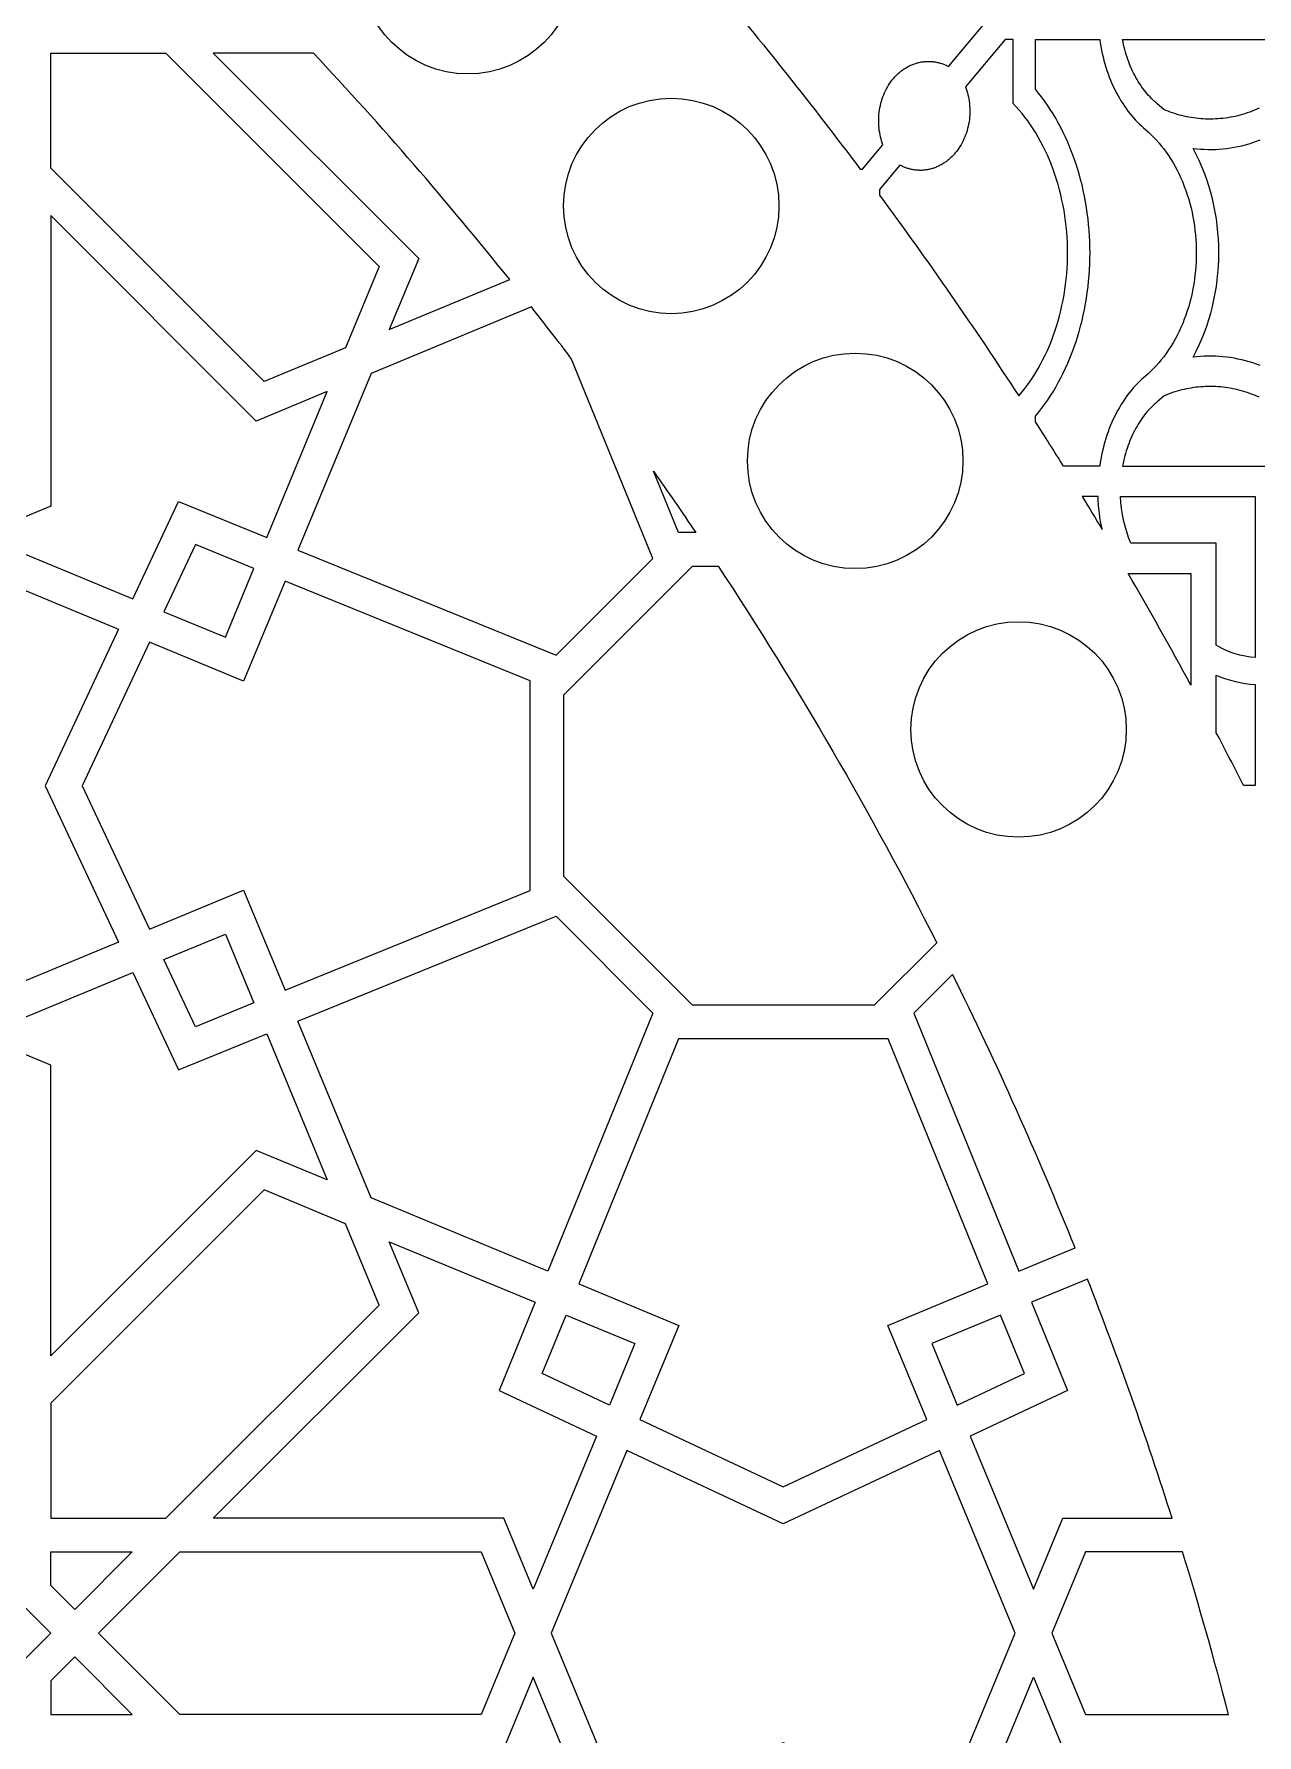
# Model space of a CAD drawing. Extents: x 59271 to 61367, y 41180 to 44085.
# Drawn here: x 60588.7 to 60872.5, y 42139.9 to 42534.6 of the extents above; entities that cross this region are included whole.
import ezdxf

# ---------------------------------------------------------------- set-up
doc = ezdxf.new("R2010")
doc.units = 0
doc.layers.get('0').update_dxf_attribs({"linetype": 'CONTINUOUS'})
doc.layers.add('LAYER_01', color=1, linetype='CONTINUOUS')

msp = doc.modelspace()

# ---------------------------------------------------------------- linework, layer by layer
for points in [[(60745.73, 42546.87, -0.014355), (60780.42, 42503.25), (60780.96, 42503.25), (60785.69, 42508.9), (60785.53, 42509.36), (60785.38, 42509.82), (60785.24, 42510.29), (60785.12, 42510.78), (60785.01, 42511.27), (60784.92, 42511.77), (60784.84, 42512.28), (60784.78, 42512.79), (60784.73, 42513.32), (60784.7, 42513.84), (60784.69, 42514.37), (60784.69, 42514.9), (60784.71, 42515.43), (60784.75, 42515.97), (60784.81, 42516.5), (60784.88, 42517.02), (60784.97, 42517.55), (60785.08, 42518.07), (60785.2, 42518.58), (60785.34, 42519.09), (60785.49, 42519.58), (60785.66, 42520.07), (60785.85, 42520.55), (60786.05, 42521.02), (60786.26, 42521.47), (60786.49, 42521.91), (60786.72, 42522.34), (60786.97, 42522.76), (60787.23, 42523.15), (60787.5, 42523.54), (60787.78, 42523.91), (60788.06, 42524.26), (60788.21, 42524.43), (60788.36, 42524.6), (60788.51, 42524.77), (60788.67, 42524.93), (60788.83, 42525.09), (60788.99, 42525.25), (60789.15, 42525.41), (60789.32, 42525.56), (60789.49, 42525.71), (60789.67, 42525.86), (60789.85, 42526), (60790.03, 42526.14), (60790.21, 42526.28), (60790.4, 42526.41), (60790.59, 42526.54), (60790.78, 42526.67), (60790.97, 42526.79), (60791.17, 42526.91), (60791.37, 42527.02), (60791.57, 42527.13), (60791.77, 42527.23), (60791.98, 42527.33), (60792.18, 42527.43), (60792.39, 42527.52), (60792.6, 42527.6), (60792.82, 42527.68), (60793.03, 42527.76), (60793.25, 42527.83), (60793.46, 42527.9), (60793.68, 42527.96), (60793.9, 42528.01), (60794.12, 42528.07), (60794.34, 42528.11), (60794.56, 42528.15), (60794.78, 42528.19), (60795, 42528.22), (60795.23, 42528.24), (60795.45, 42528.26), (60795.67, 42528.28), (60795.89, 42528.29), (60796.12, 42528.29), (60796.34, 42528.29), (60796.56, 42528.29), (60796.78, 42528.28), (60797, 42528.26), (60797.22, 42528.24), (60797.44, 42528.22), (60797.66, 42528.19), (60797.87, 42528.15), (60798.09, 42528.11), (60798.3, 42528.07), (60798.51, 42528.02), (60798.72, 42527.96), (60798.93, 42527.9), (60799.14, 42527.84), (60799.35, 42527.78), (60799.55, 42527.7), (60799.75, 42527.63), (60799.95, 42527.55), (60800.15, 42527.47), (60800.34, 42527.38), (60800.53, 42527.29), (60800.72, 42527.19), (60800.91, 42527.1), (60810.12, 42538.1)], [(60873.19, 42457.71), (60872.35, 42458.02), (60871.5, 42458.31), (60870.65, 42458.57), (60869.79, 42458.81), (60868.93, 42459.03), (60868.06, 42459.22), (60867.19, 42459.39), (60866.32, 42459.54), (60865.45, 42459.66), (60864.58, 42459.75), (60863.71, 42459.82), (60862.84, 42459.87), (60861.97, 42459.89), (60861.1, 42459.89), (60860.24, 42459.87), (60859.38, 42459.82), (60858.53, 42459.75), (60857.68, 42459.66, 0.124595), (60863.6, 42483.88, 0.124595), (60857.68, 42508.1), (60858.53, 42508), (60859.38, 42507.93), (60860.24, 42507.89), (60861.1, 42507.86), (60861.97, 42507.86), (60862.84, 42507.88), (60863.71, 42507.93), (60864.58, 42508), (60865.45, 42508.1), (60866.32, 42508.22), (60867.19, 42508.36), (60868.06, 42508.53), (60868.93, 42508.72), (60869.79, 42508.94), (60870.65, 42509.18), (60871.5, 42509.45), (60872.35, 42509.74), (60873.19, 42510.05)]]:
    msp.add_lwpolyline(points, format="xyb")
for points in [[(60817.19, 42450.67), (60817.29, 42450.77), (60817.97, 42451.58), (60818.63, 42452.42), (60819.28, 42453.3), (60819.91, 42454.2), (60820.53, 42455.12), (60821.13, 42456.08), (60821.71, 42457.06), (60822.28, 42458.07), (60822.82, 42459.1), (60823.34, 42460.15), (60823.84, 42461.23), (60824.31, 42462.32), (60824.76, 42463.44), (60825.19, 42464.57), (60825.6, 42465.72), (60825.98, 42466.88), (60826.33, 42468.06), (60826.66, 42469.25), (60826.96, 42470.45), (60827.23, 42471.66), (60827.48, 42472.87), (60827.7, 42474.09), (60827.9, 42475.32), (60828.06, 42476.55), (60828.2, 42477.77), (60828.32, 42479), (60828.41, 42480.23), (60828.47, 42481.45), (60828.51, 42482.67), (60828.52, 42483.88), (60828.51, 42485.09), (60828.47, 42486.3), (60828.41, 42487.53), (60828.32, 42488.75), (60828.2, 42489.98), (60828.06, 42491.21), (60827.9, 42492.43), (60827.7, 42493.66), (60827.48, 42494.88), (60827.23, 42496.1), (60826.96, 42497.3), (60826.66, 42498.5), (60826.33, 42499.69), (60825.98, 42500.87), (60825.6, 42502.04), (60825.19, 42503.18), (60824.76, 42504.32), (60824.31, 42505.43), (60823.84, 42506.53), (60823.34, 42507.6), (60822.82, 42508.66), (60822.28, 42509.69), (60821.71, 42510.69), (60821.13, 42511.68), (60820.53, 42512.63), (60819.91, 42513.56), (60819.28, 42514.46), (60818.63, 42515.33), (60817.97, 42516.17), (60817.29, 42516.98), (60816.6, 42517.77), (60815.89, 42518.52), (60815.89, 42533.4), (60814.05, 42533.4), (60804.84, 42522.4), (60805, 42521.95), (60805.15, 42521.49), (60805.29, 42521.01), (60805.41, 42520.53), (60805.52, 42520.04), (60805.61, 42519.53), (60805.69, 42519.03), (60805.75, 42518.51), (60805.8, 42517.99), (60805.83, 42517.46), (60805.84, 42516.93), (60805.84, 42516.4), (60805.82, 42515.87), (60805.78, 42515.34), (60805.73, 42514.81), (60805.65, 42514.28), (60805.56, 42513.76), (60805.46, 42513.24), (60805.33, 42512.72), (60805.19, 42512.22), (60805.04, 42511.72), (60804.87, 42511.23), (60804.68, 42510.75), (60804.48, 42510.29), (60804.27, 42509.83), (60804.04, 42509.39), (60803.81, 42508.96), (60803.56, 42508.55), (60803.3, 42508.15), (60803.03, 42507.77), (60802.75, 42507.4), (60802.47, 42507.04), (60802.32, 42506.87), (60802.17, 42506.7), (60802.02, 42506.54), (60801.87, 42506.37), (60801.71, 42506.21), (60801.54, 42506.05), (60801.38, 42505.89), (60801.21, 42505.74), (60801.04, 42505.59), (60800.86, 42505.44), (60800.69, 42505.3), (60800.5, 42505.16), (60800.32, 42505.02), (60800.13, 42504.89), (60799.95, 42504.76), (60799.75, 42504.64), (60799.56, 42504.52), (60799.36, 42504.4), (60799.17, 42504.29), (60798.96, 42504.18), (60798.76, 42504.07), (60798.56, 42503.97), (60798.35, 42503.88), (60798.14, 42503.79), (60797.93, 42503.7), (60797.72, 42503.62), (60797.5, 42503.54), (60797.29, 42503.47), (60797.07, 42503.41), (60796.85, 42503.35), (60796.63, 42503.29), (60796.41, 42503.24), (60796.19, 42503.19), (60795.97, 42503.15), (60795.75, 42503.12), (60795.53, 42503.09), (60795.31, 42503.06), (60795.08, 42503.04), (60794.86, 42503.02), (60794.64, 42503.01), (60794.42, 42503.01), (60794.19, 42503.01), (60793.97, 42503.02), (60793.75, 42503.03), (60793.53, 42503.04), (60793.31, 42503.06), (60793.09, 42503.09), (60792.87, 42503.12), (60792.66, 42503.15), (60792.44, 42503.19), (60792.23, 42503.24), (60792.02, 42503.29), (60791.81, 42503.34), (60791.6, 42503.4), (60791.39, 42503.46), (60791.19, 42503.53), (60790.98, 42503.6), (60790.78, 42503.68), (60790.58, 42503.75), (60790.38, 42503.84), (60790.19, 42503.92), (60790, 42504.02), (60789.81, 42504.11), (60789.62, 42504.21), (60784.89, 42498.56), (60784.89, 42497.24, -0.014599)], [(60821.1, 42444.62), (60821.1, 42445.93), (60821.81, 42446.81), (60822.51, 42447.71), (60823.2, 42448.65), (60823.87, 42449.61), (60824.52, 42450.6), (60825.16, 42451.62), (60825.78, 42452.67), (60826.38, 42453.74), (60826.96, 42454.83), (60827.53, 42455.95), (60828.07, 42457.08), (60828.58, 42458.24), (60829.08, 42459.42), (60829.55, 42460.62), (60830, 42461.84), (60830.43, 42463.07), (60830.83, 42464.32), (60831.2, 42465.58), (60831.55, 42466.86), (60831.88, 42468.14), (60832.17, 42469.43), (60832.45, 42470.73), (60832.69, 42472.04), (60832.91, 42473.36), (60833.11, 42474.67), (60833.27, 42475.99), (60833.41, 42477.31), (60833.53, 42478.63), (60833.62, 42479.95), (60833.68, 42481.26), (60833.72, 42482.57), (60833.73, 42483.88), (60833.72, 42485.18), (60833.68, 42486.49), (60833.62, 42487.8), (60833.53, 42489.12), (60833.41, 42490.44), (60833.27, 42491.76), (60833.11, 42493.08), (60832.91, 42494.4), (60832.69, 42495.71), (60832.45, 42497.02), (60832.17, 42498.32), (60831.88, 42499.61), (60831.55, 42500.9), (60831.2, 42502.17), (60830.83, 42503.43), (60830.43, 42504.68), (60830, 42505.91), (60829.55, 42507.13), (60829.08, 42508.33), (60828.58, 42509.51), (60828.07, 42510.67), (60827.53, 42511.81), (60826.96, 42512.93), (60826.38, 42514.02), (60825.78, 42515.09), (60825.16, 42516.13), (60824.52, 42517.15), (60823.87, 42518.14), (60823.2, 42519.1), (60822.51, 42520.04), (60821.81, 42520.95), (60821.1, 42521.82), (60821.1, 42533.4), (60835.98, 42533.4), (60836.1, 42532.58), (60836.24, 42531.75), (60836.4, 42530.93), (60836.57, 42530.12), (60836.76, 42529.31), (60836.96, 42528.51), (60837.18, 42527.72), (60837.42, 42526.94), (60837.67, 42526.17), (60837.93, 42525.4), (60838.21, 42524.65), (60838.51, 42523.91), (60838.81, 42523.19), (60839.14, 42522.47), (60839.47, 42521.78), (60839.82, 42521.09), (60840.17, 42520.42), (60840.54, 42519.77), (60840.92, 42519.13), (60841.31, 42518.52), (60841.71, 42517.91), (60842.12, 42517.33), (60842.54, 42516.76), (60842.97, 42516.21), (60843.4, 42515.68), (60843.84, 42515.17), (60844.28, 42514.67), (60844.73, 42514.2), (60845.19, 42513.74), (60845.65, 42513.31), (60846.11, 42512.89), (60846.58, 42512.49), (60847.22, 42511.93), (60847.86, 42511.35), (60848.48, 42510.73), (60849.09, 42510.09), (60849.69, 42509.42), (60850.28, 42508.71), (60850.86, 42507.98), (60851.42, 42507.22), (60851.96, 42506.43), (60852.49, 42505.62), (60853, 42504.78), (60853.49, 42503.92), (60853.96, 42503.04), (60854.41, 42502.13), (60854.83, 42501.2), (60855.24, 42500.26), (60855.62, 42499.29), (60855.98, 42498.31), (60856.31, 42497.32), (60856.63, 42496.32), (60856.91, 42495.3), (60857.17, 42494.27), (60857.41, 42493.24), (60857.62, 42492.2), (60857.8, 42491.16), (60857.96, 42490.11), (60858.09, 42489.07), (60858.2, 42488.02), (60858.28, 42486.98), (60858.34, 42485.94), (60858.38, 42484.9), (60858.39, 42483.88), (60858.38, 42482.85), (60858.34, 42481.82), (60858.28, 42480.78), (60858.2, 42479.73), (60858.09, 42478.69), (60857.96, 42477.64), (60857.8, 42476.59), (60857.62, 42475.55), (60857.41, 42474.51), (60857.17, 42473.48), (60856.91, 42472.45), (60856.63, 42471.44), (60856.31, 42470.43), (60855.98, 42469.44), (60855.62, 42468.46), (60855.24, 42467.5), (60854.83, 42466.55), (60854.41, 42465.63), (60853.96, 42464.72), (60853.49, 42463.83), (60853, 42462.97), (60852.49, 42462.13), (60851.96, 42461.32), (60851.42, 42460.53), (60850.86, 42459.77), (60850.28, 42459.04), (60849.69, 42458.34), (60849.09, 42457.66), (60848.48, 42457.02), (60847.86, 42456.41), (60847.22, 42455.82), (60846.58, 42455.27), (60846.11, 42454.87), (60845.65, 42454.45), (60845.19, 42454.01), (60844.73, 42453.55), (60844.28, 42453.08), (60843.84, 42452.59), (60843.4, 42452.07), (60842.97, 42451.54), (60842.54, 42450.99), (60842.12, 42450.43), (60841.71, 42449.84), (60841.31, 42449.24), (60840.92, 42448.62), (60840.54, 42447.98), (60840.17, 42447.33), (60839.82, 42446.66), (60839.47, 42445.98), (60839.14, 42445.28), (60838.81, 42444.57), (60838.51, 42443.84), (60838.21, 42443.1), (60837.93, 42442.35), (60837.67, 42441.59), (60837.42, 42440.82), (60837.18, 42440.03), (60836.96, 42439.24), (60836.76, 42438.44), (60836.57, 42437.63), (60836.4, 42436.82), (60836.24, 42436), (60836.1, 42435.18), (60835.98, 42434.35), (60827.59, 42434.35, 0.003127)], [(60836.58, 42419.63, -0.047642), (60835.62, 42427.31), (60831.93, 42427.31, -0.002314)], [(60843.21, 42416.51, -0.090687), (60840.83, 42427.31), (60872.08, 42427.31), (60872.08, 42389.96, -0.123377), (60863.04, 42392.81), (60863.04, 42416.51)], [(60842.58, 42409.47), (60857.15, 42409.47), (60857.15, 42383.53, 0.007661)], [(60863.04, 42372.5), (60863.04, 42385.88, 0.093744), (60872.08, 42383.73), (60872.08, 42360.3), (60869.34, 42360.3, 0.003536)]]:
    msp.add_lwpolyline(points, format="xyb", close=True)
for points in [[(60872.97, 42517.42), (60872.44, 42517.18), (60871.89, 42516.95), (60871.35, 42516.73), (60870.79, 42516.53), (60870.24, 42516.33), (60869.68, 42516.15), (60869.12, 42515.98), (60868.56, 42515.82), (60868, 42515.68), (60867.43, 42515.54), (60866.86, 42515.42), (60866.29, 42515.32), (60865.72, 42515.22), (60865.15, 42515.14), (60864.58, 42515.07), (60864, 42515.01), (60863.43, 42514.96), (60862.86, 42514.93), (60862.28, 42514.9), (60861.71, 42514.9), (60861.14, 42514.9), (60860.57, 42514.91), (60860.01, 42514.94), (60859.44, 42514.98), (60858.88, 42515.03), (60858.32, 42515.09), (60857.76, 42515.17), (60857.2, 42515.25), (60856.65, 42515.35), (60856.1, 42515.46), (60855.55, 42515.58), (60855.01, 42515.71), (60854.47, 42515.85), (60853.94, 42516), (60853.41, 42516.16), (60852.89, 42516.33), (60852.37, 42516.52), (60851.85, 42516.71), (60851.34, 42516.91), (60850.84, 42517.12), (60849.32, 42518.47), (60848.98, 42518.76), (60848.65, 42519.06), (60848.32, 42519.37), (60847.99, 42519.7), (60847.66, 42520.03), (60847.34, 42520.38), (60847.02, 42520.75), (60846.71, 42521.12), (60846.4, 42521.51), (60846.09, 42521.91), (60845.79, 42522.33), (60845.5, 42522.75), (60845.21, 42523.19), (60844.92, 42523.64), (60844.65, 42524.1), (60844.38, 42524.57), (60844.12, 42525.06), (60843.86, 42525.55), (60843.62, 42526.06), (60843.38, 42526.58), (60843.15, 42527.1), (60842.93, 42527.64), (60842.72, 42528.18), (60842.52, 42528.73), (60842.33, 42529.3), (60842.16, 42529.86), (60841.99, 42530.44), (60841.83, 42531.02), (60841.68, 42531.61), (60841.54, 42532.2), (60841.42, 42532.8), (60841.3, 42533.4), (60877.97, 42533.4)], [(60872.97, 42450.34), (60872.44, 42450.58), (60871.89, 42450.81), (60871.35, 42451.02), (60870.79, 42451.23), (60870.24, 42451.42), (60869.68, 42451.6), (60869.12, 42451.77), (60868.56, 42451.93), (60868, 42452.08), (60867.43, 42452.21), (60866.86, 42452.33), (60866.29, 42452.44), (60865.72, 42452.53), (60865.15, 42452.62), (60864.58, 42452.69), (60864, 42452.75), (60863.43, 42452.79), (60862.86, 42452.83), (60862.28, 42452.85), (60861.71, 42452.86), (60861.14, 42452.86), (60860.57, 42452.84), (60860.01, 42452.81), (60859.44, 42452.77), (60858.88, 42452.72), (60858.32, 42452.66), (60857.76, 42452.59), (60857.2, 42452.5), (60856.65, 42452.4), (60856.1, 42452.29), (60855.55, 42452.18), (60855.01, 42452.05), (60854.47, 42451.9), (60853.94, 42451.75), (60853.41, 42451.59), (60852.89, 42451.42), (60852.37, 42451.24), (60851.85, 42451.05), (60851.34, 42450.85), (60850.84, 42450.64), (60849.32, 42449.28), (60848.98, 42448.99), (60848.65, 42448.69), (60848.32, 42448.38), (60847.99, 42448.06), (60847.66, 42447.72), (60847.34, 42447.37), (60847.02, 42447.01), (60846.71, 42446.63), (60846.4, 42446.24), (60846.09, 42445.84), (60845.79, 42445.43), (60845.5, 42445), (60845.21, 42444.56), (60844.92, 42444.11), (60844.65, 42443.65), (60844.38, 42443.18), (60844.12, 42442.69), (60843.86, 42442.2), (60843.62, 42441.69), (60843.38, 42441.18), (60843.15, 42440.65), (60842.93, 42440.12), (60842.72, 42439.57), (60842.52, 42439.02), (60842.33, 42438.46), (60842.16, 42437.89), (60841.99, 42437.31), (60841.83, 42436.73), (60841.68, 42436.14), (60841.54, 42435.55), (60841.42, 42434.95), (60841.3, 42434.35), (60877.97, 42434.35)]]:
    msp.add_lwpolyline(points)
at = {"layer": 'LAYER_01'}
for points in [[(60668.74, 42480.72), (60660.93, 42461.85), (60642.06, 42454.04), (60592.57, 42503.52), (60592.57, 42530.21), (60619.26, 42530.21)], [(60642.69, 42417.83), (60656.71, 42451.67), (60640.23, 42444.84), (60592.57, 42492.5), (60592.57, 42425.1), (60576.09, 42418.28), (60611.62, 42403.56), (60622.23, 42426.16)], [(60639.71, 42410.63), (60626.14, 42416.15), (60618.83, 42400.58), (60633.1, 42394.66)], [(60540.56, 42360.22), (60523.52, 42396.5), (60565.91, 42414.06), (60608.3, 42396.5), (60591.26, 42360.22), (60608.3, 42323.94), (60565.91, 42306.38), (60523.52, 42323.94)], [(60599.87, 42360.22), (60615.51, 42326.92), (60637.32, 42335.95), (60646.93, 42312.74), (60703.83, 42335.89), (60703.83, 42384.54), (60646.93, 42407.69), (60637.32, 42384.48), (60615.51, 42393.51)], [(60707.88, 42247.57), (60666.89, 42264.55), (60649.91, 42305.54), (60709.81, 42329.91), (60732.25, 42307.47)], [(60639.71, 42309.8), (60626.14, 42304.28), (60618.83, 42319.86), (60633.1, 42325.77)], [(60642.69, 42302.6), (60656.71, 42268.77), (60640.23, 42275.59), (60592.57, 42227.94), (60592.57, 42295.33), (60576.09, 42302.16), (60611.62, 42316.87), (60622.23, 42294.28)], [(60762.56, 42197.53), (60795.86, 42213.17), (60786.83, 42234.97), (60810.04, 42244.59), (60786.89, 42301.49), (60738.24, 42301.49), (60715.09, 42244.59), (60738.3, 42234.97), (60729.27, 42213.17)], [(60668.74, 42239.71), (60660.93, 42258.58), (60642.06, 42266.4), (60592.57, 42216.91), (60592.57, 42190.23), (60619.26, 42190.23)], [(60719.22, 42209.27), (60704.5, 42173.75), (60697.68, 42190.23), (60630.28, 42190.23), (60677.94, 42237.88), (60671.11, 42254.36), (60704.95, 42240.35), (60696.62, 42219.89)], [(60722.2, 42216.48), (60706.63, 42223.8), (60712.15, 42237.37), (60728.11, 42230.75)], [(60802.92, 42216.48), (60818.5, 42223.8), (60812.98, 42237.37), (60797.01, 42230.75)], [(60762.56, 42138.21), (60798.84, 42121.17), (60816.4, 42163.56), (60798.84, 42205.96), (60762.56, 42188.92), (60726.28, 42205.96), (60708.72, 42163.56), (60726.28, 42121.17)], [(60565.91, 42190.25), (60558.09, 42182.43), (60547.04, 42182.43), (60547.04, 42171.38), (60539.22, 42163.56), (60547.04, 42155.75), (60547.04, 42144.69), (60558.09, 42144.69), (60565.91, 42136.88), (60573.72, 42144.69), (60584.78, 42144.69), (60584.78, 42155.75), (60592.59, 42163.56), (60584.78, 42171.38), (60584.78, 42182.43), (60573.72, 42182.43)], [(60592.57, 42182.43), (60611.46, 42182.43), (60598.11, 42169.08), (60592.57, 42174.61)], [(60603.62, 42163.56), (60622.49, 42182.43), (60692.47, 42182.43), (60700.28, 42163.56), (60692.47, 42144.69), (60622.49, 42144.69)], [(60592.57, 42144.69), (60611.46, 42144.69), (60598.11, 42158.05), (60592.57, 42152.52)], [(60719.22, 42117.85), (60704.5, 42153.38), (60697.68, 42136.9), (60630.28, 42136.9), (60677.94, 42089.24), (60671.11, 42072.76), (60704.95, 42086.78), (60696.62, 42107.24)]]:
    msp.add_lwpolyline(points, close=True, dxfattribs=at)
for points in [[(60653.52, 42530.21), (60630.28, 42530.21), (60677.94, 42482.55), (60671.11, 42466.07), (60699.07, 42477.65, 0.019522)], [(60704.11, 42471.3), (60666.89, 42455.89), (60649.91, 42414.9), (60709.81, 42390.53), (60732.25, 42412.97), (60713.44, 42459.21, 0.004286)], [(60742.25, 42418.95), (60738.24, 42418.95), (60732.44, 42433.18, -0.004851)], [(60798.16, 42323.78), (60783.66, 42309.28), (60741.46, 42309.28), (60711.63, 42339.12), (60711.63, 42381.32), (60741.46, 42411.15), (60747.44, 42411.15, -0.028371)], [(60801.84, 42316.44), (60792.87, 42307.47), (60817.24, 42247.57), (60830.26, 42252.96, 0.019524)], [(60833.14, 42245.72), (60820.18, 42240.35), (60828.5, 42219.89), (60805.91, 42209.27), (60820.62, 42173.75), (60827.45, 42190.23), (60852.78, 42190.23, 0.016522)], [(60855.21, 42182.43), (60832.66, 42182.43), (60824.84, 42163.56), (60832.66, 42144.69), (60865.89, 42144.69, 0.011008)], [(60873.04, 42115.1), (60847.19, 42089.24), (60854.01, 42072.76), (60820.18, 42086.78), (60828.5, 42107.24), (60805.91, 42117.85), (60820.62, 42153.38), (60827.45, 42136.9), (60867.88, 42136.9, -0.006288)]]:
    msp.add_lwpolyline(points, format="xyb", close=True, dxfattribs=at)
for centre in [(60689.36, 42550.39), (60736.55, 42494.75), (60779.24, 42435.59), (60817.16, 42373.26)]:
    msp.add_circle(centre, 25, dxfattribs=at)

doc.saveas('drawing.dxf')
